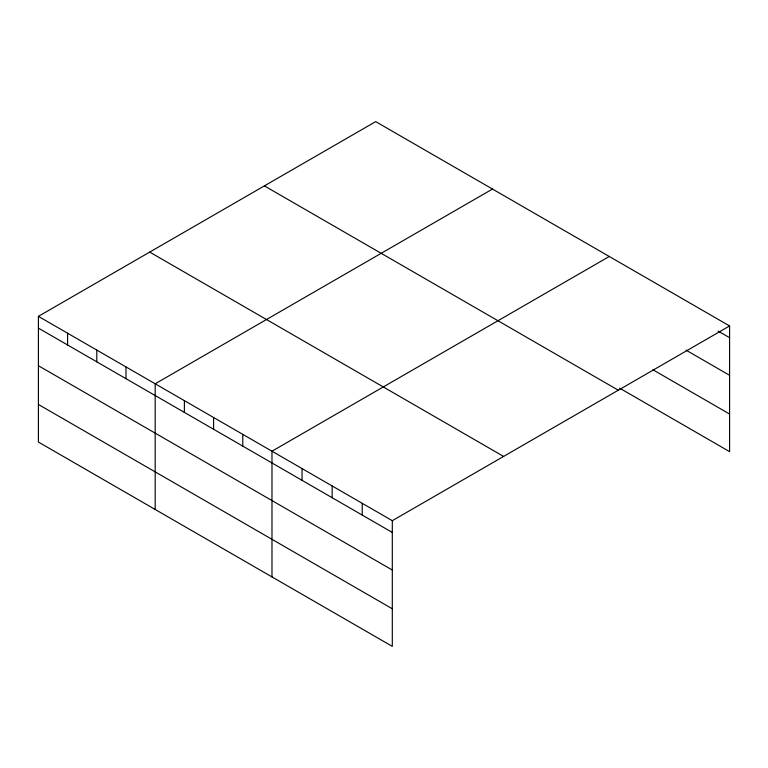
<?xml version="1.0" encoding="UTF-8"?>
<svg xmlns="http://www.w3.org/2000/svg" width="768" height="768" viewBox="0 0 768 768"><rect width="100%" height="100%" fill="white"/><g stroke="black" fill="none" stroke-linecap="round" stroke-linejoin="round"><path stroke-width="1.15" d="M619.651 388.157L729.6 451.642L729.6 325.949L375.696 121.622L38.4 316.358L38.4 442.051L392.304 646.378L392.304 520.685L38.4 316.358M492.49 189.053L155.184 383.789L155.184 509.482M609.274 256.474L271.978 451.21L271.978 576.912M392.304 520.685L729.6 325.949M718.186 331.114L729.6 337.699M686.035 350.15L729.6 375.302M652.838 369.725L729.6 414.038M264.394 185.885L618.288 390.211M149.712 252.096L503.606 456.422M38.4 328.118L392.304 532.435M38.4 365.712L392.304 570.038M38.4 404.458L392.304 608.774M362.218 503.318L362.218 515.069M332.141 485.952L332.141 497.702M302.054 468.576L302.054 480.336M242.774 434.352L242.774 446.112M213.581 417.504L213.581 429.254M184.387 400.646L184.387 412.397M125.99 366.931L125.99 378.682M96.797 350.074L96.797 361.834M67.594 333.216L67.594 344.976"/></g></svg>
